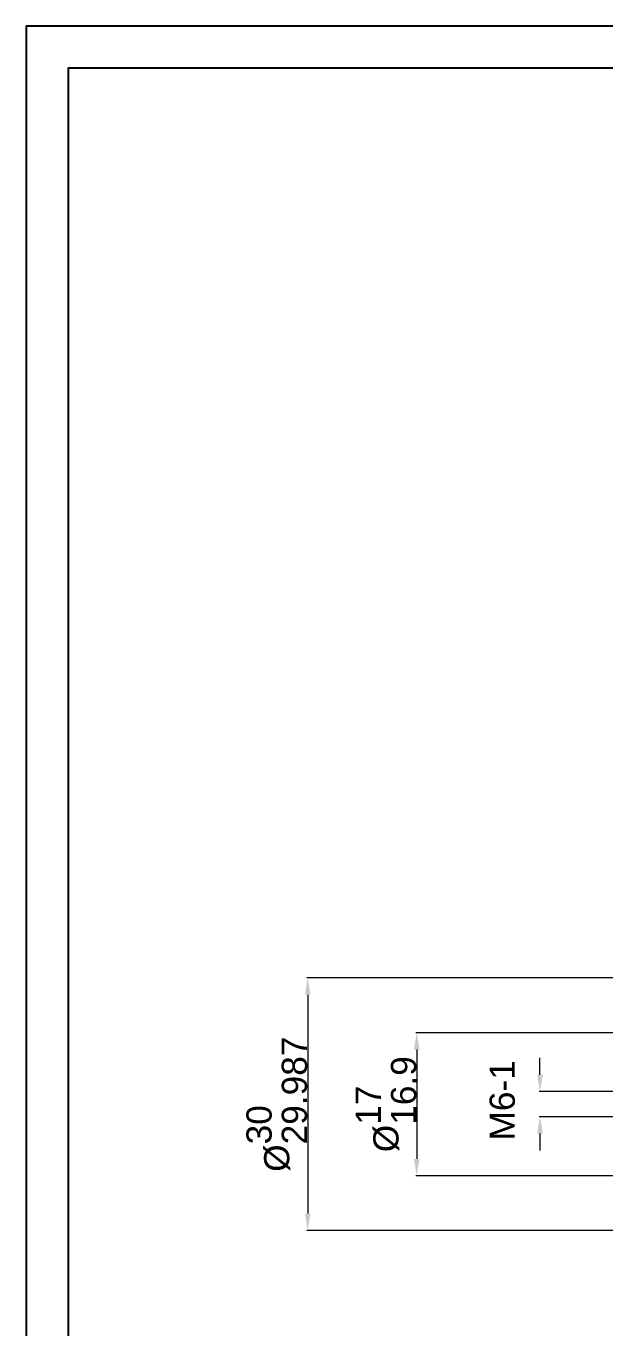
# Model space of a CAD drawing. Header units: millimetres. Extents: x -70 to 340, y -132 to 128.
# Drawn here: x -70.5 to -1.7, y -26.6 to 128.2 of the extents above; entities that cross this region are included whole.
import ezdxf

# ---------------------------------------------------------------- set-up
doc = ezdxf.new("R2010")
doc.units = ezdxf.units.MM
doc.header["$MEASUREMENT"] = 0
doc.layers.add('dimension line', color=3, linetype='Continuous', lineweight=15)
doc.layers.add('TEXT', color=254, linetype='Continuous')
doc.styles.get("Standard").update_dxf_attribs({"font": 'arial.ttf'})
doc.dimstyles.new('AM_ANSI$0', dxfattribs={"dimtxt": 3, "dimasz": 2, "dimexe": 0.1, "dimexo": 0.05, "dimgap": 0.06, "dimtad": 1, "dimtoh": 1, "dimdec": 3, "dimzin": 9, "dimdsep": 46, "dimtxsty": 'Standard', "dimcen": 0, "dimclrd": 256, "dimclre": 256, "dimclrt": 2, "dimadec": 0, "dimazin": 2, "dimlim": 1, "dimtm": 0.1, "dimtfac": 1, "dimtdec": 3, "dimtofl": 0, "dimtmove": 0, "dimatfit": 3, "dimfxl": 1, "dimtolj": 1, "dimtzin": 15, "dimlwd": -1, "dimlwe": -1, "dimarcsym": 1})

# ---------------------------------------------------------------- blocks, each defined once
blk = doc.blocks.new('*D6')
at = {"layer": 'Defpoints', "color": 0, "transparency": 16777216}
for p in [(20.00000000000001, 15.00000000000001), (-36.99482150539905, -15.00000000000002), (20.00000000000001, -15.00000000000001)]:
    blk.add_point(p, dxfattribs=at)
at = {"layer": 'dimension line', "transparency": 16777216}
for p, q in [((19.95000000000001, 15.00000000000001), (-37.09482150539905, 15)), ((-36.99482150539905, 13), (-36.99482150539905, -13.00000000000002)), ((19.95000000000001, -15.00000000000001), (-37.09482150539905, -15.00000000000002))]:
    blk.add_line(p, q, dxfattribs=at)
for points in [[(-37.32815483873238, 13), (-36.66148817206571, 13), (-36.99482150539905, 15)], [(-37.32815483873238, -13.00000000000002), (-36.66148817206571, -13.00000000000002), (-36.99482150539905, -15.00000000000002)]]:
    blk.add_solid(points, dxfattribs=at)
at = {"layer": 'dimension line', "transparency": 16777216, "insert": (-40.67965097333901, 9.401841090121326e-16), "char_height": 3, "attachment_point": 5, "rotation": 90, "bg_fill": 3, "box_fill_scale": 1.25, "bg_fill_color": 256, "bg_fill_true_color": 13158600, "bg_fill_transparency": 0}
blk.add_mtext('\\A1;%%C\\S30^ 29.987;', dxfattribs=at)
blk = doc.blocks.new('*D7')
at = {"layer": 'Defpoints', "color": 0, "transparency": 16777216}
for p in [(2.000000000000002, 8.500000000000004), (-24.04499672066163, -8.50000000000001), (2.000000000000004, -8.500000000000007)]:
    blk.add_point(p, dxfattribs=at)
at = {"layer": 'dimension line', "transparency": 16777216}
for p, q in [((1.950000000000002, 8.500000000000004), (-24.14499672066163, 8.5)), ((-24.04499672066163, 6.5), (-24.04499672066163, -6.500000000000011)), ((1.950000000000004, -8.500000000000007), (-24.14499672066163, -8.50000000000001))]:
    blk.add_line(p, q, dxfattribs=at)
for points in [[(-24.37833005399496, 6.5), (-23.71166338732829, 6.5), (-24.04499672066163, 8.5)], [(-24.37833005399496, -6.500000000000011), (-23.71166338732829, -6.500000000000011), (-24.04499672066163, -8.50000000000001)]]:
    blk.add_solid(points, dxfattribs=at)
at = {"layer": 'dimension line', "transparency": 16777216, "insert": (-27.70322318723734, 1.920334946758151e-15), "char_height": 3, "attachment_point": 5, "rotation": 90, "bg_fill": 3, "box_fill_scale": 1.25, "bg_fill_color": 256, "bg_fill_true_color": 13158600, "bg_fill_transparency": 0}
blk.add_mtext('\\A1;%%C\\S17^ 16.9;', dxfattribs=at)
blk = doc.blocks.new('*D8')
at = {"layer": 'Defpoints', "color": 0, "transparency": 16777216}
for p in [(2.755455298081545e-16, 1.500000000000001), (-9.39109655521771, -1.5), (0, -1.499999999999999)]:
    blk.add_point(p, dxfattribs=at)
at = {"layer": 'dimension line', "transparency": 16777216}
for p, q in [((-9.39109655521771, 3.5), (-9.391096555217711, 5.5)), ((-0.04999999999999974, 1.500000000000001), (-9.491096555217709, 1.5)), ((-0.05000000000000002, -1.499999999999999), (-9.491096555217709, -1.5)), ((-9.39109655521771, -3.500000000000001), (-9.391096555217707, -5.500000000000001))]:
    blk.add_line(p, q, dxfattribs=at)
for points in [[(-9.724429888551043, 3.5), (-9.057763221884375, 3.5), (-9.39109655521771, 1.5)], [(-9.724429888551043, -3.500000000000001), (-9.057763221884375, -3.500000000000001), (-9.39109655521771, -1.5)]]:
    blk.add_solid(points, dxfattribs=at)
at = {"layer": 'dimension line', "transparency": 16777216, "insert": (-13.86107111415367, 0.456532548052337), "char_height": 3, "attachment_point": 5, "rotation": 90, "bg_fill": 3, "box_fill_scale": 1.25, "bg_fill_color": 256, "bg_fill_true_color": 13158600, "bg_fill_transparency": 0}
blk.add_mtext('\\A1;M6-1', dxfattribs=at)

msp = doc.modelspace()

# ---------------------------------------------------------------- dimensions: what is measured, and where the dimension line sits
at = {"layer": 'dimension line'}
dim = msp.add_linear_dim(base=(-36.99482150539905, -15.00000000000002), p1=(20, 15), p2=(20, -15), angle=90.00000000000004, dimstyle='AM_ANSI$0', override={"dimpost": '%%C<>', "dimclrt": 256, "dimtm": 0.013, "dimtfill": 1}, dxfattribs=at)
dim.commit()
dim.dimension.update_dxf_attribs({"geometry": '*D6', "text_midpoint": (-40.67965097333901, 9.401841090121326e-16)})

# ---------------------------------------------------------------- next in the draw order: dimensions: what is measured, and where the dimension line sits
dim = msp.add_linear_dim(base=(-24.04499672066163, -8.50000000000001), p1=(2.000000000000001, 8.5), p2=(2.000000000000003, -8.500000000000004), angle=90.00000000000001, dimstyle='AM_ANSI$0', override={"dimpost": '%%C<>', "dimclrt": 256, "dimtfill": 1}, dxfattribs=at)
dim.commit()
dim.dimension.update_dxf_attribs({"geometry": '*D7', "text_midpoint": (-27.70322318723734, 1.920334946758151e-15)})

# ---------------------------------------------------------------- next in the draw order: dimensions: what is measured, and where the dimension line sits
dim = msp.add_linear_dim(base=(-9.39109655521771, -1.5), p1=(2.755455298081545e-16, 1.5), p2=(0, -1.499999999999998), angle=90.00000000000004, text='M6-1', dimstyle='AM_ANSI$0', override={"dimclrt": 256, "dimlim": 0, "dimtmove": 2, "dimtfill": 1}, dxfattribs=at)
dim.commit()
dim.dimension.update_dxf_attribs({"geometry": '*D8', "text_midpoint": (-13.86107111415367, 0.456532548052337), "dimtype": 160})

# ---------------------------------------------------------------- next in the draw order: linework, layer by layer
at = {"layer": 'TEXT'}
for points in [[(-70.46459980742043, -131.8418597033385), (339.5354001925796, -131.8418597033385), (339.5354001925796, 128.1581402966615), (-70.46459980742043, 128.1581402966615)], [(-65.46459980742043, -126.8418597033385), (334.5354001925796, -126.8418597033385), (334.5354001925796, 123.1581402966615), (-65.46459980742043, 123.1581402966615)]]:
    msp.add_lwpolyline(points, close=True, dxfattribs=at)

doc.saveas('drawing.dxf')
